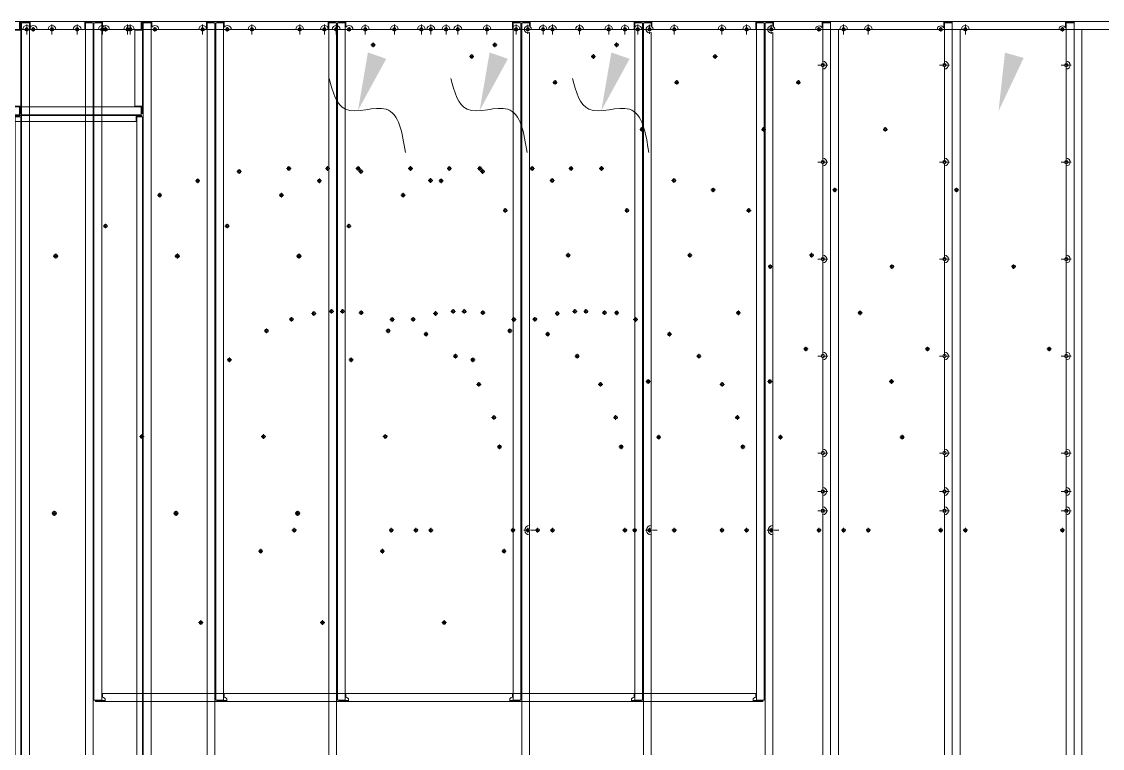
# Model space of a CAD drawing. Header units: millimetres. Extents: x -662642 to 33419, y -141169 to 23423.
# Drawn here: x -658477 to -655692, y -139294 to -137420 of the extents above; entities that cross this region are included whole.
import ezdxf

# ---------------------------------------------------------------- set-up
doc = ezdxf.new("R2010")
doc.units = ezdxf.units.MM
doc.linetypes.add('DASHDOT', pattern=[18.5, 12, -3, 0.5, -3])
doc.layers.add('냉각탑_dim', color=1, linetype='Continuous')

# ---------------------------------------------------------------- blocks, each defined once
blk = doc.blocks.new('1')
at = {"color": 7, "lineweight": 20}
for p, q in [((15099.1, 12708.5), (12106.1, 12708.5)), ((15104.6, 9264), (15104.6, 12705)), ((15124.6, 12705), (15124.6, 9264)), ((15126.6, 12708.5), (15580.6, 12708.5)), ((15582.6, 9264), (15582.6, 12705)), ((15602.6, 12705), (15602.6, 9264)), ((15604.6, 10960), (15604.6, 12705)), ((15624.6, 12705), (15624.6, 10960)), ((15626.6, 12708.5), (16682.6, 12708.5)), ((16684.6, 10960), (16684.6, 12705)), ((16704.6, 12705), (16704.6, 10960)), ((16706.6, 9264), (16706.6, 12705)), ((16728.6, 12708.5), (17480.6, 12708.5)), ((17482.6, 12705), (17482.6, 12606.5)), ((17502.6, 12705), (17502.6, 9264)), ((14749.1, 12688.5), (14794.1, 12688.5)), ((14814.1, 12688.5), (14859.1, 12688.5)), ((14879.1, 12688.5), (14924.1, 12688.5)), ((14944.1, 12688.5), (14989.1, 12688.5)), ((15009.1, 12688.5), (15054.1, 12688.5)), ((15074.1, 12688.5), (15099.1, 12688.5)), ((15082.6, 12686.5), (15082.6, 12490.5)), ((15102.6, 12490.5), (15102.6, 12686.5)), ((15144.6, 12688.5), (15374.6, 12688.5)), ((15394.6, 12688.5), (15580.6, 12688.5)), ((15644.6, 12688.5), (15874.6, 12688.5)), ((15894.6, 12688.5), (16124.6, 12688.5)), ((16144.6, 12688.5), (16218.6, 12688.5)), ((16238.6, 12688.5), (16293.6, 12688.5)), ((16313.6, 12688.5), (16368.6, 12688.5)), ((16388.6, 12688.5), (16462.6, 12688.5)), ((16482.6, 12688.5), (16682.6, 12688.5)), ((16726.6, 11409.5), (16726.6, 12680.5)), ((16731.6, 12688.5), (16962.6, 12688.5)), ((16982.6, 12688.5), (17212.6, 12688.5)), ((17232.6, 12688.5), (17463.6, 12688.5)), ((17522.6, 12688.5), (17522.6, 9128.5)), ((17482.6, 12586.5), (17482.6, 12356.5)), ((15099.1, 12488.5), (12754.1, 12488.5)), ((12106.1, 12468.5), (15099.1, 12468.5)), ((14120.2, 12466.5), (15086, 12466.5)), ((15086, 12451.5), (14120.2, 12451.5)), ((15087.6, 12463.4), (15087.6, 9613.6)), ((15102.6, 9613.6), (15102.6, 12463.4)), ((17482.6, 12336.5), (17482.6, 12106.5)), ((17482.6, 12086.5), (17482.6, 11856.5)), ((17482.6, 11836.5), (17482.6, 11606.5)), ((17482.6, 11586.5), (17482.6, 11507.5)), ((17482.6, 11487.5), (17482.6, 11457.5)), ((17482.6, 11437.5), (17482.6, 9264)), ((16726.6, 9264), (16726.6, 11385.5)), ((16684.6, 10976.5), (15626.6, 10976.5)), ((16688.8, 10956.5), (15632.8, 10956.5))]:
    blk.add_line(p, q, dxfattribs=at)
at = {"color": 7, "linetype": 'DASHDOT', "lineweight": 20}
for p, q in [((14804.1, 12701.5), (14804.1, 12675.5)), ((14869.1, 12701.5), (14869.1, 12675.5)), ((14934.1, 12701.5), (14934.1, 12675.5)), ((14999.1, 12701.5), (14999.1, 12675.5)), ((15064.1, 12701.5), (15064.1, 12675.5)), ((15384.6, 12701.5), (15384.6, 12675.5)), ((15884.6, 12701.5), (15884.6, 12675.5)), ((16134.6, 12701.5), (16134.6, 12675.5)), ((16228.6, 12701.5), (16228.6, 12675.5)), ((16303.6, 12701.5), (16303.6, 12675.5)), ((16378.6, 12701.5), (16378.6, 12675.5)), ((16472.6, 12701.5), (16472.6, 12675.5)), ((16722.6, 12700.2), (16722.6, 12676.8)), ((16972.6, 12701.5), (16972.6, 12675.5)), ((17222.6, 12701.5), (17222.6, 12675.5)), ((14817.1, 12688.5), (14791.1, 12688.5)), ((14882.1, 12688.5), (14856.1, 12688.5)), ((14947.1, 12688.5), (14921.1, 12688.5)), ((15012.1, 12688.5), (14986.1, 12688.5)), ((15077.1, 12688.5), (15051.1, 12688.5)), ((15397.6, 12688.5), (15371.6, 12688.5)), ((15897.6, 12688.5), (15871.6, 12688.5)), ((16147.6, 12688.5), (16121.6, 12688.5)), ((16241.6, 12688.5), (16215.6, 12688.5)), ((16316.6, 12688.5), (16290.6, 12688.5)), ((16391.6, 12688.5), (16365.6, 12688.5)), ((16485.6, 12688.5), (16459.6, 12688.5)), ((16734.3, 12688.5), (16710.9, 12688.5)), ((16985.6, 12688.5), (16959.6, 12688.5)), ((17235.6, 12688.5), (17209.6, 12688.5)), ((17495.6, 12596.5), (17469.6, 12596.5)), ((17482.6, 12609.5), (17482.6, 12583.5)), ((17495.6, 12346.5), (17469.6, 12346.5)), ((17482.6, 12359.5), (17482.6, 12333.5)), ((17495.6, 12096.5), (17469.6, 12096.5)), ((17482.6, 12109.5), (17482.6, 12083.5)), ((17495.6, 11846.5), (17469.6, 11846.5)), ((17482.6, 11859.5), (17482.6, 11833.5)), ((17495.6, 11596.5), (17469.6, 11596.5)), ((17482.6, 11609.5), (17482.6, 11583.5)), ((17482.6, 11510.5), (17482.6, 11484.5)), ((17495.6, 11497.5), (17469.6, 11497.5)), ((17495.6, 11447.5), (17469.6, 11447.5)), ((17482.6, 11460.5), (17482.6, 11434.5)), ((16742.2, 11397.5), (16711, 11397.5)), ((16726.6, 11413.1), (16726.6, 11381.9))]:
    blk.add_line(p, q, dxfattribs=at)
at = {"color": 7, "lineweight": 20, "ltscale": 0.0875}
for p, q in [((15099.1, 12708.5), (15099.1, 12705)), ((15104.6, 12705), (15108.1, 12705)), ((15126.6, 12708.5), (15126.6, 12705)), ((15580.6, 12708.5), (15580.6, 12705)), ((15602.6, 12705), (15599.1, 12705)), ((15604.6, 12705), (15608.1, 12705)), ((15626.6, 12708.5), (15626.6, 12705)), ((16682.6, 12708.5), (16682.6, 12705)), ((16704.6, 12705), (16701.1, 12705)), ((16706.6, 12705), (16710.1, 12705)), ((16728.6, 12708.5), (16728.6, 12705)), ((17480.6, 12708.5), (17480.6, 12705)), ((17502.6, 12705), (17499.1, 12705)), ((15102.6, 12686.5), (15099.1, 12686.5)), ((15102.6, 12490.5), (15099.1, 12490.5)), ((15099.1, 12468.5), (15099.1, 12472)), ((15604.6, 10960), (15608.1, 10960)), ((16704.6, 10960), (16701.1, 10960))]:
    blk.add_line(p, q, dxfattribs=at)
at = {"color": 7, "lineweight": 20, "ltscale": 0.0375}
for p, q in [((15100.6, 12705), (15099.1, 12705)), ((15108.1, 12706.5), (15108.1, 12705)), ((15599.1, 12706.5), (15599.1, 12705)), ((15608.1, 12705), (15608.1, 12706.5)), ((16701.1, 12705), (16701.1, 12706.5)), ((16710.1, 12706.5), (16710.1, 12705)), ((17499.1, 12706.5), (17499.1, 12705)), ((15100.6, 12472), (15099.1, 12472)), ((15099.5, 12464.9), (15099.5, 12463.4)), ((15608.1, 10960), (15608.1, 10958.5)), ((16701.1, 10960), (16701.1, 10958.5))]:
    blk.add_line(p, q, dxfattribs=at)
at = {"color": 7, "lineweight": 20, "ltscale": 0.4125}
for p, q in [((15099.1, 12688.5), (15099.1, 12705)), ((15108.1, 12705), (15124.6, 12705)), ((15580.6, 12705), (15580.6, 12688.5)), ((15582.6, 12705), (15599.1, 12705)), ((15608.1, 12705), (15624.6, 12705)), ((16682.6, 12705), (16682.6, 12688.5)), ((16684.6, 12705), (16701.1, 12705)), ((16710.1, 12705), (16726.6, 12705)), ((17482.6, 12705), (17499.1, 12705)), ((15099.1, 12686.5), (15082.6, 12686.5)), ((15082.6, 12490.5), (15099.1, 12490.5)), ((15099.1, 12472), (15099.1, 12488.5)), ((15624.6, 10960), (15608.1, 10960)), ((16701.1, 10960), (16684.6, 10960))]:
    blk.add_line(p, q, dxfattribs=at)
at = {"color": 7, "lineweight": 20, "ltscale": 0.4625}
for p, q in [((15100.6, 12705), (15100.6, 12686.5)), ((15102.6, 12686.5), (15102.6, 12705)), ((15108.1, 12708.5), (15126.6, 12708.5)), ((15126.6, 12706.5), (15108.1, 12706.5)), ((15580.6, 12708.5), (15599.1, 12708.5)), ((15599.1, 12706.5), (15580.6, 12706.5)), ((15608.1, 12708.5), (15626.6, 12708.5)), ((15626.6, 12706.5), (15608.1, 12706.5)), ((16682.6, 12708.5), (16701.1, 12708.5)), ((16701.1, 12706.5), (16682.6, 12706.5)), ((16710.1, 12708.5), (16728.6, 12708.5)), ((16728.6, 12706.5), (16710.1, 12706.5)), ((17480.6, 12708.5), (17499.1, 12708.5)), ((17499.1, 12706.5), (17480.6, 12706.5)), ((15100.6, 12490.5), (15100.6, 12472)), ((15102.6, 12472), (15102.6, 12490.5))]:
    blk.add_line(p, q, dxfattribs=at)
at = {"color": 7, "lineweight": 20, "ltscale": 0.05}
for p, q in [((15100.6, 12705), (15102.6, 12705)), ((15108.1, 12708.5), (15108.1, 12706.5)), ((15599.1, 12708.5), (15599.1, 12706.5)), ((15608.1, 12708.5), (15608.1, 12706.5)), ((16701.1, 12708.5), (16701.1, 12706.5)), ((16710.1, 12708.5), (16710.1, 12706.5)), ((17499.1, 12708.5), (17499.1, 12706.5)), ((15604.6, 12668.5), (15602.6, 12668.5)), ((15604.6, 12668.5), (15602.6, 12668.5)), ((16706.6, 12668.5), (16704.6, 12668.5)), ((16706.6, 12668.5), (16704.6, 12668.5)), ((15100.6, 12472), (15102.6, 12472)), ((16704.6, 11450.5), (16706.6, 11450.5)), ((16706.6, 11422.5), (16704.6, 11422.5)), ((16706.6, 11420.5), (16704.6, 11420.5)), ((16706.6, 11418.5), (16704.6, 11418.5)), ((16706.6, 11376.5), (16704.6, 11376.5)), ((16704.6, 11298.9), (16706.6, 11298.9)), ((16704.6, 11296.9), (16706.6, 11296.9)), ((16706.6, 11294.9), (16704.6, 11294.9)), ((16706.6, 11293.3), (16704.6, 11293.3)), ((15608.1, 10956.5), (15608.1, 10958.5)), ((15620.4, 10956.5), (15620.4, 10958.5)), ((15632.8, 10956.5), (15632.8, 10958.5)), ((16676.4, 10956.5), (16676.4, 10958.5)), ((16688.8, 10956.5), (16688.8, 10958.5)), ((16701.1, 10956.5), (16701.1, 10958.5))]:
    blk.add_line(p, q, dxfattribs=at)
at = {"color": 7, "lineweight": 20, "ltscale": 0.2625}
for p, q in [((15126.6, 12694.5), (15126.6, 12705)), ((15626.6, 12694.5), (15626.6, 12705))]:
    blk.add_line(p, q, dxfattribs=at)
at = {"color": 7, "lineweight": 20, "ltscale": 0.224999}
for p, q in [((15608.1, 12708.5), (15599.1, 12708.5)), ((16710.1, 12708.5), (16701.1, 12708.5))]:
    blk.add_line(p, q, dxfattribs=at)
at = {"color": 7, "lineweight": 20, "ltscale": 0.210944}
blk.add_line((16726.6, 12696.6), (16726.6, 12705), dxfattribs=at)
at = {"color": 7, "lineweight": 20, "ltscale": 0.244795}
blk.add_line((16728.6, 12695.2), (16728.6, 12705), dxfattribs=at)
at = {"color": 7, "lineweight": 20, "ltscale": 0.309422}
blk.add_line((17480.6, 12692.7), (17480.6, 12705), dxfattribs=at)
at = {"lineweight": 20}
for p, q in [((17499.1, 12708.5), (18602.6, 12708.5)), ((17502.6, 12705), (17502.6, 12708.5)), ((17502.6, 12688.5), (18602.6, 12688.5))]:
    blk.add_line(p, q, dxfattribs=at)
at = {"color": 7, "linetype": 'DASHDOT', "lineweight": 20, "ltscale": 0.2925}
for p, q in [((15140.4, 12688.5), (15128.7, 12688.5)), ((15640.4, 12688.5), (15628.7, 12688.5)), ((15984.6, 12322.1), (15972.9, 12322.1)), ((16112.4, 12329.8), (16100.7, 12329.8)), ((15877.7, 12298.3), (15866, 12298.3)), ((15779.8, 12261.2), (15768.1, 12261.2)), ((15640.2, 12181.7), (15628.5, 12181.7)), ((16177.1, 11956.3), (16165.4, 11956.3)), ((16119.4, 11941.3), (16107.7, 11941.3)), ((15959.4, 11836.8), (15947.7, 11836.8)), ((15733.8, 11639), (15722.1, 11639)), ((16126.4, 11397.5), (16114.7, 11397.5)), ((16039.9, 11343.5), (16028.2, 11343.5)), ((15885.6, 11159.6), (15873.9, 11159.6))]:
    blk.add_line(p, q, dxfattribs=at)
at = {"color": 7, "linetype": 'DASHDOT', "lineweight": 20, "ltscale": 0.292505}
for p, q in [((15134.6, 12694.4), (15134.6, 12682.7)), ((15634.6, 12694.4), (15634.6, 12682.7)), ((17472.6, 12694.4), (17472.6, 12682.7)), ((16324, 12654.4), (16324, 12642.7)), ((16664.4, 12227.8), (16664.4, 12216.1)), ((16826.4, 12112.2), (16826.4, 12100.5)), ((17347, 12082.9), (17347, 12071.2)), ((16372.9, 11946.6), (16372.9, 11934.9)), ((17059.7, 11643.4), (17059.7, 11631.7)), ((16649.3, 11618.4), (16649.3, 11606.7)), ((16120.6, 11403.4), (16120.6, 11391.7)), ((16370.6, 11403.4), (16370.6, 11391.7)), ((16472.6, 11403.4), (16472.6, 11391.7)), ((16722.6, 11403.4), (16722.6, 11391.7)), ((16972.6, 11403.4), (16972.6, 11391.7)), ((17222.6, 11403.4), (17222.6, 11391.7)), ((17472.6, 11403.4), (17472.6, 11391.7)), ((16034.1, 11349.4), (16034.1, 11337.7))]:
    blk.add_line(p, q, dxfattribs=at)
at = {"color": 7, "lineweight": 20, "ltscale": 0.13954}
blk.add_line((16137.4, 12687.4), (16131.8, 12687.4), dxfattribs=at)
at = {"color": 7, "lineweight": 20, "ltscale": 0.065314}
blk.add_line((16135.9, 12685.8), (16133.3, 12685.8), dxfattribs=at)
at = {"color": 7, "lineweight": 20, "ltscale": 0.074833}
blk.add_line((16301, 12687), (16301, 12690), dxfattribs=at)
at = {"color": 7, "linetype": 'DASHDOT', "lineweight": 20, "ltscale": 0.292499}
for p, q in [((17478.4, 12688.5), (17466.7, 12688.5)), ((16583.6, 12618.7), (16571.9, 12618.7)), ((16577.7, 12624.5), (16577.7, 12612.8)), ((16798.2, 12551.9), (16786.5, 12551.9)), ((16792.4, 12557.8), (16792.4, 12546.1)), ((17022.3, 12430.9), (17010.6, 12430.9)), ((17016.4, 12436.7), (17016.4, 12425)), ((15978.8, 12328), (15978.8, 12316.3)), ((16106.6, 12335.7), (16106.6, 12324)), ((16212.4, 12329.8), (16200.7, 12329.8)), ((16206.6, 12335.7), (16206.6, 12324)), ((16290.9, 12329.8), (16279.2, 12329.8)), ((16285.1, 12335.7), (16285.1, 12324)), ((15871.8, 12304.2), (15871.8, 12292.5)), ((16477.5, 12299), (16465.8, 12299)), ((16471.7, 12304.9), (16471.7, 12293.2)), ((17199.7, 12280.5), (17199.7, 12268.8)), ((15773.9, 12267), (15773.9, 12255.3)), ((17205.6, 12274.6), (17193.9, 12274.6)), ((16670.3, 12222), (16658.6, 12222)), ((15634.3, 12187.5), (15634.3, 12175.8)), ((17352.9, 12077), (17341.2, 12077)), ((16113.6, 11947.1), (16113.6, 11935.4)), ((16171.2, 11962.1), (16171.2, 11950.4)), ((16222.4, 11961.8), (16210.7, 11961.8)), ((16216.6, 11967.7), (16216.6, 11956)), ((16250.9, 11961.8), (16239.2, 11961.8)), ((16245.1, 11967.7), (16245.1, 11956)), ((16292.9, 11964.2), (16292.9, 11952.5)), ((16957.2, 11957.8), (16945.5, 11957.8)), ((16951.3, 11963.7), (16951.3, 11952)), ((16054.9, 11911.6), (16043.2, 11911.6)), ((16049.1, 11917.4), (16049.1, 11905.7)), ((16460.1, 11908.7), (16460.1, 11897)), ((17444.4, 11864.9), (17432.7, 11864.9)), ((17438.5, 11870.7), (17438.5, 11859)), ((15953.5, 11842.7), (15953.5, 11831)), ((16536.1, 11852.1), (16536.1, 11840.4)), ((16596.1, 11779.4), (16596.1, 11767.7)), ((17038.2, 11780.8), (17026.5, 11780.8)), ((17032.3, 11786.6), (17032.3, 11774.9)), ((16640.9, 11688.4), (16629.2, 11688.4)), ((16635.1, 11694.2), (16635.1, 11682.5)), ((15728, 11644.9), (15728, 11633.2)), ((16655.1, 11612.5), (16643.4, 11612.5)), ((17065.5, 11637.5), (17053.8, 11637.5)), ((16376.4, 11397.5), (16364.7, 11397.5)), ((16478.4, 11397.5), (16466.7, 11397.5)), ((16728.4, 11397.5), (16716.7, 11397.5)), ((16978.4, 11397.5), (16966.7, 11397.5)), ((17228.4, 11397.5), (17216.7, 11397.5)), ((17478.4, 11397.5), (17466.7, 11397.5)), ((15879.8, 11165.5), (15879.8, 11153.8))]:
    blk.add_line(p, q, dxfattribs=at)
at = {"color": 7, "lineweight": 20, "ltscale": 0.012499}
for p, q in [((15104.6, 12668.5), (15104.1, 12668.5)), ((15104.6, 12666.5), (15104.1, 12666.5))]:
    blk.add_line(p, q, dxfattribs=at)
at = {"color": 7, "linetype": 'DASHDOT', "lineweight": 20, "ltscale": 0.292502}
for p, q in [((16329.8, 12648.5), (16318.1, 12648.5)), ((16832.3, 12106.3), (16820.6, 12106.3)), ((16298.8, 11958.3), (16287.1, 11958.3)), ((16378.8, 11940.8), (16367.1, 11940.8)), ((16466, 11902.8), (16454.3, 11902.8)), ((16541.9, 11846.2), (16530.2, 11846.2)), ((16601.9, 11773.6), (16590.2, 11773.6))]:
    blk.add_line(p, q, dxfattribs=at)
at = {"color": 7, "lineweight": 20, "ltscale": 0.05367}
for p, q in [((16704.6, 12607.6), (16706.6, 12606.8)), ((16706.6, 12563.9), (16704.6, 12564.7))]:
    blk.add_line(p, q, dxfattribs=at)
at = {"color": 7, "lineweight": 20, "ltscale": 0.0775}
for p, q in [((15086, 12466.5), (15086, 12463.4)), ((15102.6, 12463.4), (15099.5, 12463.4))]:
    blk.add_line(p, q, dxfattribs=at)
at = {"color": 7, "lineweight": 20, "ltscale": 0.3375}
for p, q in [((15099.5, 12466.5), (15086, 12466.5)), ((15086, 12464.9), (15099.5, 12464.9))]:
    blk.add_line(p, q, dxfattribs=at)
at = {"color": 7, "lineweight": 20, "ltscale": 0.2975}
for p, q in [((15086, 12451.5), (15086, 12463.4)), ((15099.5, 12463.4), (15087.6, 12463.4))]:
    blk.add_line(p, q, dxfattribs=at)
at = {"color": 7, "lineweight": 20, "ltscale": 0.04}
blk.add_line((15099.5, 12466.5), (15099.5, 12464.9), dxfattribs=at)
at = {"color": 7, "lineweight": 20, "ltscale": 0.057149}
for p, q in [((16704.6, 12222.6), (16706.6, 12221.5)), ((16706.6, 12175.8), (16704.6, 12176.9))]:
    blk.add_line(p, q, dxfattribs=at)
at = {"color": 7, "lineweight": 20, "ltscale": 0.058406}
for p, q in [((15602.6, 12185.8), (15604.6, 12187.1)), ((15604.6, 12140.3), (15602.6, 12139.1)), ((15604.6, 12140.3), (15602.6, 12139.1))]:
    blk.add_line(p, q, dxfattribs=at)
at = {"color": 7, "linetype": 'DASHDOT', "lineweight": 20, "ltscale": 0.325}
for p, q in [((15512.4, 12104.1), (15499.4, 12104.1)), ((15505.9, 12110.6), (15505.9, 12097.6)), ((15502.4, 11447.7), (15502.4, 11434.7)), ((15508.9, 11441.2), (15495.9, 11441.2))]:
    blk.add_line(p, q, dxfattribs=at)
at = {"color": 7, "lineweight": 20, "ltscale": 0.066501}
for p, q in [((15604.6, 11557.4), (15602.6, 11555.7)), ((15604.6, 11504.2), (15602.6, 11502.5)), ((15604.6, 11504.2), (15602.6, 11502.5))]:
    blk.add_line(p, q, dxfattribs=at)
at = {"color": 7, "linetype": 'DASHDOT', "lineweight": 20, "ltscale": 0.195}
for p, q in [((16038, 11343.5), (16030.2, 11343.5)), ((15883.7, 11159.6), (15875.9, 11159.6))]:
    blk.add_line(p, q, dxfattribs=at)
at = {"color": 7, "linetype": 'DASHDOT', "lineweight": 20, "ltscale": 0.195001}
for p, q in [((16034.1, 11347.4), (16034.1, 11339.6)), ((15879.8, 11163.5), (15879.8, 11155.7))]:
    blk.add_line(p, q, dxfattribs=at)
at = {"color": 7, "lineweight": 20, "ltscale": 0.2375}
for p, q in [((15626.6, 10976.5), (15626.6, 10967)), ((16682.6, 10976.5), (16682.6, 10967))]:
    blk.add_line(p, q, dxfattribs=at)
at = {"color": 7, "lineweight": 20, "ltscale": 0.307899}
for p, q in [((15608.1, 10958.5), (15620.4, 10958.5)), ((15620.4, 10956.5), (15608.1, 10956.5)), ((16688.8, 10958.5), (16701.1, 10958.5)), ((16701.1, 10956.5), (16688.8, 10956.5))]:
    blk.add_line(p, q, dxfattribs=at)
at = {"color": 7, "lineweight": 20, "ltscale": 0.154601}
for p, q in [((15620.4, 10958.5), (15632.8, 10958.5)), ((15620.4, 10956.5), (15626.6, 10956.5)), ((15632.8, 10956.5), (15626.6, 10956.5)), ((16676.4, 10958.5), (16682.6, 10958.5)), ((16676.4, 10956.5), (16682.6, 10956.5)), ((16682.6, 10958.5), (16688.8, 10958.5)), ((16682.6, 10956.5), (16688.8, 10956.5))]:
    blk.add_line(p, q, dxfattribs=at)
at = {"color": 7, "lineweight": 20}
for centre, radius in [((14804.1, 12688.5), 4.5), ((14804.1, 12688.5), 3), ((14869.1, 12688.5), 4.5), ((14869.1, 12688.5), 3), ((14934.1, 12688.5), 4.5), ((14934.1, 12688.5), 3), ((14999.1, 12688.5), 4.5), ((14999.1, 12688.5), 3), ((15064.1, 12688.5), 4.5), ((15064.1, 12688.5), 3), ((15134.6, 12688.5), 4.5), ((15134.6, 12688.5), 3), ((15384.6, 12688.5), 4.5), ((15384.6, 12688.5), 3), ((15634.6, 12688.5), 4.5), ((15634.6, 12688.5), 3), ((15884.6, 12688.5), 4.5), ((15884.6, 12688.5), 3), ((16134.6, 12688.5), 4.5), ((16134.6, 12688.5), 3), ((16228.6, 12688.5), 4.5), ((16228.6, 12688.5), 3), ((16303.6, 12688.5), 4.5), ((16303.6, 12688.5), 3), ((16378.6, 12688.5), 4.5), ((16378.6, 12688.5), 3.3), ((16472.6, 12688.5), 4.5), ((16472.6, 12688.5), 3), ((16722.6, 12688.5), 4.5), ((16722.6, 12688.5), 3), ((16972.6, 12688.5), 4.5), ((16972.6, 12688.5), 3), ((17222.6, 12688.5), 4.5), ((17222.6, 12688.5), 3), ((17472.6, 12688.5), 4.5), ((17472.6, 12688.5), 3), ((16324, 12648.5), 4.5), ((16324, 12648.5), 3), ((16577.7, 12618.7), 4.5), ((16577.7, 12618.7), 3), ((17482.6, 12596.5), 4.5), ((17482.6, 12596.5), 3), ((16792.4, 12551.9), 4.5), ((16792.4, 12551.9), 3), ((17016.4, 12430.9), 4.5), ((17016.4, 12430.9), 3), ((17482.6, 12346.5), 4.5), ((17482.6, 12346.5), 3), ((15978.8, 12322.1), 4.5), ((15978.8, 12322.1), 3), ((16106.6, 12329.8), 4.5), ((16106.6, 12329.8), 3), ((16206.6, 12329.8), 4.5), ((16206.6, 12329.8), 3), ((16285.1, 12329.8), 4.5), ((16285.1, 12329.8), 3), ((15871.8, 12298.3), 4.5), ((15871.8, 12298.3), 3), ((16471.7, 12299), 4.5), ((16471.7, 12299), 3), ((15773.9, 12261.2), 4.5), ((15773.9, 12261.2), 3), ((17199.7, 12274.6), 4.5), ((17199.7, 12274.6), 3), ((16664.4, 12222), 4.5), ((16664.4, 12222), 3), ((15634.3, 12181.7), 4.5), ((15634.3, 12181.7), 3), ((15505.9, 12104.1), 5), ((15505.9, 12104.1), 3), ((16826.4, 12106.3), 4.5), ((16826.4, 12106.3), 3), ((17482.6, 12096.5), 4.5), ((17482.6, 12096.5), 3), ((17347, 12077), 4.5), ((17347, 12077), 3), ((16171.2, 11956.3), 4.5), ((16171.2, 11956.3), 3), ((16216.6, 11961.8), 4.5), ((16216.6, 11961.8), 3), ((16245.1, 11961.8), 4.5), ((16245.1, 11961.8), 3), ((16292.9, 11958.3), 4.5), ((16292.9, 11958.3), 3), ((16951.3, 11957.8), 4.5), ((16951.3, 11957.8), 3), ((16113.6, 11941.3), 4.5), ((16113.6, 11941.3), 3), ((16372.9, 11940.8), 4.5), ((16372.9, 11940.8), 3), ((16049.1, 11911.6), 4.5), ((16049.1, 11911.6), 3), ((16460.1, 11902.8), 4.5), ((16460.1, 11902.8), 3), ((17438.5, 11864.9), 4.5), ((17438.5, 11864.9), 3), ((15953.5, 11836.8), 4.5), ((15953.5, 11836.8), 3), ((16536.1, 11846.2), 4.5), ((16536.1, 11846.2), 3), ((17482.6, 11846.5), 4.5), ((17032.3, 11780.8), 4.5), ((17032.3, 11780.8), 3), ((16596.1, 11773.6), 4.5), ((16596.1, 11773.6), 3), ((16635.1, 11688.4), 4.5), ((16635.1, 11688.4), 3), ((15728, 11639), 4.5), ((15728, 11639), 3), ((17059.7, 11637.5), 4.5), ((17059.7, 11637.5), 3), ((16649.3, 11612.5), 4.5), ((16649.3, 11612.5), 3), ((17482.6, 11596.5), 4.5), ((17482.6, 11497.5), 4.5), ((17482.6, 11497.5), 3), ((15502.4, 11441.2), 5), ((17482.6, 11447.5), 4.5), ((17482.6, 11447.5), 3), ((15502.4, 11441.2), 3), ((16120.6, 11397.5), 4.5), ((16120.6, 11397.5), 3), ((16370.6, 11397.5), 4.5), ((16370.6, 11397.5), 3), ((16472.6, 11397.5), 4.5), ((16472.6, 11397.5), 3), ((16722.6, 11397.5), 4.5), ((16722.6, 11397.5), 3), ((16972.6, 11397.5), 4.5), ((16972.6, 11397.5), 3), ((17222.6, 11397.5), 4.5), ((17222.6, 11397.5), 3), ((17472.6, 11397.5), 4.5), ((17472.6, 11397.5), 3), ((16034.1, 11343.5), 4.5), ((16034.1, 11343.5), 3), ((15879.8, 11159.6), 4.5), ((15879.8, 11159.6), 3)]:
    blk.add_circle(centre, radius, dxfattribs=at)
for centre, radius, start, end in [((14804.1, 12688.5), 10, 0, 180), ((14869.1, 12688.5), 10, 0, 180), ((14934.1, 12688.5), 10, 0, 180), ((14999.1, 12688.5), 10, 0, 180), ((15064.1, 12688.5), 10, 0, 180), ((15099.1, 12705), 3.5, 0, 90), ((15099.1, 12705), 1.5, 0, 90), ((15108.1, 12705), 3.5, 90, 180), ((15108.1, 12705), 1.5, 90, 180), ((15134.6, 12688.5), 10, 0, 143.1301), ((15384.6, 12688.5), 10, 0, 180), ((15634.6, 12688.5), 10, 0, 143.1301), ((15884.6, 12688.5), 10, 0, 180), ((16134.6, 12688.5), 10, 0, 180), ((16228.6, 12688.5), 10, 0, 180), ((16303.6, 12688.5), 10, 0, 180), ((16378.6, 12688.5), 10, 0, 180), ((16472.6, 12688.5), 10, 0, 180), ((16972.6, 12688.5), 10, 0, 180), ((17222.6, 12688.5), 10, 0, 180), ((17499.1, 12705), 3.5, 0, 90), ((17499.1, 12705), 1.5, 0, 90), ((16722.6, 12688.5), 9, 63.6122, 296.3878), ((16722.6, 12688.5), 9, 0, 48.1897), ((17472.6, 12688.5), 9, 27.266, 180), ((17499.1, 12672), 3.5, 359.7619, 0), ((15104.1, 12670), 1.5, 180, 270), ((15104.1, 12670), 3.5, 244.6225, 270), ((17499.1, 12663), 3.5, 0, 0.2381), ((17482.6, 12596.5), 10, 270, 90), ((17482.6, 12346.5), 10, 270, 90), ((17482.6, 12096.5), 10, 270, 90), ((17482.6, 11846.5), 10, 270, 90), ((17482.6, 11596.5), 10, 270, 90), ((17499.1, 11530), 3.5, 359.762, 0), ((17482.6, 11497.5), 10, 270, 90), ((17499.1, 11521), 3.5, 0, 0.238), ((17482.6, 11447.5), 10, 270, 90), ((17499.1, 11424), 3.5, 359.762, 0), ((16726.6, 11397.5), 12, 90, 270), ((17499.1, 11415), 3.5, 0, 0.2381), ((17499.1, 11380), 3.5, 359.7619, 0), ((15626.6, 10960), 7, 0, 90), ((16682.6, 10960), 7, 90, 180)]:
    blk.add_arc(centre, radius, start, end, dxfattribs=at)
for points, knots in [([(15633.6, 10960), (15633.6, 10959.5), (15633.5, 10958.9), (15633.5, 10958.4), (15633.4, 10957.5), (15633.2, 10956.9), (15633.1, 10956.7), (15633, 10956.6), (15632.8, 10956.5), (15632.8, 10956.5), (15632.8, 10956.5), (15632.8, 10956.5)], [0, 0, 0, 0, 0, 0, 5.016208, 5.016208, 5.016208, 8.965092, 8.965092, 8.965092, 9.470029, 9.470029, 9.470029, 9.470029, 9.470029, 9.470029]), ([(15633.6, 10960), (15633.6, 10959.6), (15633.5, 10959.2), (15633.4, 10958.8), (15633.2, 10958.6), (15632.8, 10958.5), (15632.8, 10958.5), (15632.8, 10958.5), (15632.8, 10958.5)], [0, 0, 0, 0, 0, 0, 7.946312, 7.946312, 7.946312, 8.807471, 8.807471, 8.807471, 8.807471, 8.807471, 8.807471]), ([(16675.6, 10960), (16675.6, 10959.5), (16675.6, 10958.9), (16675.6, 10958.4), (16675.7, 10957.5), (16675.9, 10956.9), (16676, 10956.7), (16676.2, 10956.6), (16676.3, 10956.5), (16676.3, 10956.5), (16676.4, 10956.5), (16676.4, 10956.5)], [0, 0, 0, 0, 0, 0, 5.016208, 5.016208, 5.016208, 8.965092, 8.965092, 8.965092, 9.470029, 9.470029, 9.470029, 9.470029, 9.470029, 9.470029]), ([(16675.6, 10960), (16675.6, 10959.6), (16675.6, 10959.2), (16675.8, 10958.8), (16676, 10958.6), (16676.3, 10958.5), (16676.3, 10958.5), (16676.4, 10958.5), (16676.4, 10958.5)], [0, 0, 0, 0, 0, 0, 7.946312, 7.946312, 7.946312, 8.807471, 8.807471, 8.807471, 8.807471, 8.807471, 8.807471])]:
    blk.add_open_spline(points, degree=5, knots=knots, dxfattribs=at)
at = {"layer": '냉각탑_dim', "lineweight": 20}
blk.add_spline([(16210.4, 12562.3), (16252.7, 12482.7), (16357.3, 12482.7), (16407, 12370.8)], degree=3, dxfattribs=at)
for points in [[(16357.6, 12612.7), (16284.7, 12479.3), (16310.4, 12629.1)], [(17999.9, 12615), (17935.1, 12477.4), (17951.8, 12628.6)]]:
    blk.add_solid(points, dxfattribs=at)

msp = doc.modelspace()

# ---------------------------------------------------------------- block references
at = {"lineweight": 5}
for p in [(-673894.7, -150129), (-673581.2, -150129), (-673267.6, -150129)]:
    msp.add_blockref('1', p, dxfattribs=at)

doc.saveas('drawing.dxf')
